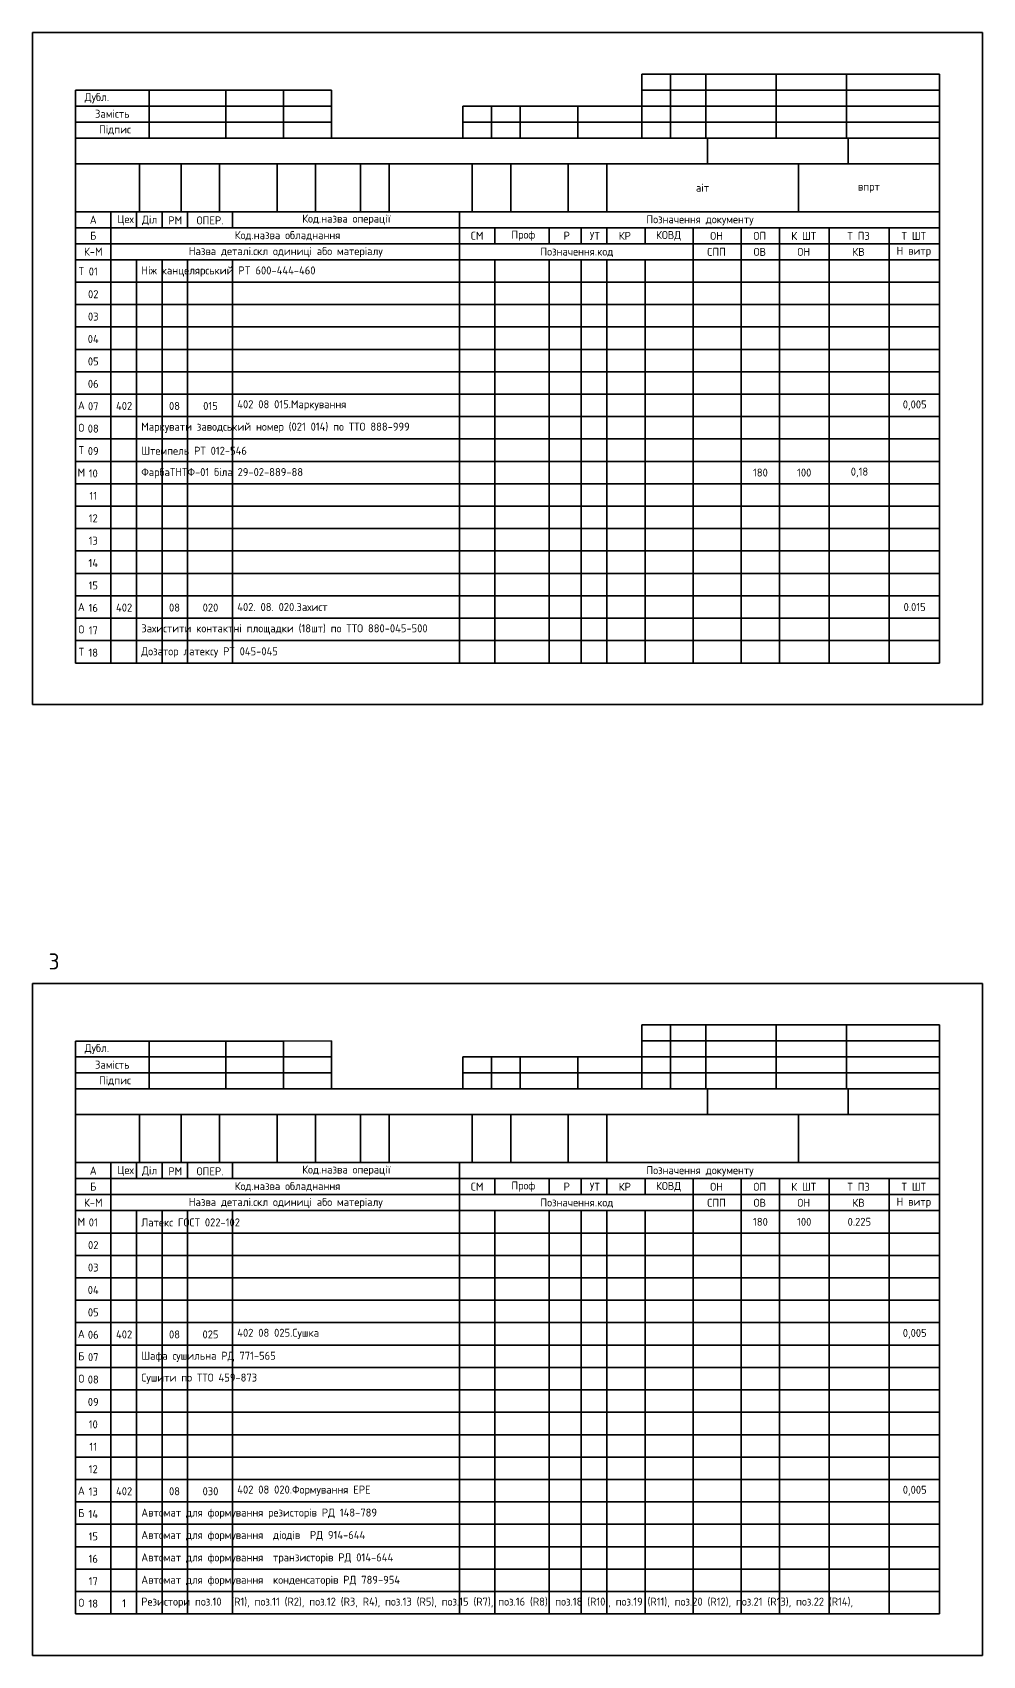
# Model space of a CAD drawing. Header units: millimetres. Extents: x -666 to 353, y -2321 to 561.
# Drawn here: x 52 to 349, y -256 to 251 of the extents above; entities that cross this region are included whole.
import ezdxf

# ---------------------------------------------------------------- set-up
doc = ezdxf.new("R2010")
doc.units = ezdxf.units.MM
doc.layers.get('0').update_dxf_attribs({"lineweight": 35})
doc.layers.add('Текст', color=7, linetype='Continuous')
doc.styles.get("Standard").update_dxf_attribs({"font": 'GOST_B.TTF'})

# ---------------------------------------------------------------- blocks, each defined once
blk = doc.blocks.new('*U1')
for p, q in [((11, 0), (270, 0)), ((11, 0), (11, -7)), ((120, 0), (120, -7)), ((131, 0), (131, -7)), ((148, 0), (148, -7)), ((158, 0), (158, -7)), ((166, 0), (166, -7)), ((178, 0), (178, -7)), ((193, 0), (193, -7)), ((208, 0), (208, -7)), ((220, 0), (220, -7)), ((235.5, 0), (235.5, -7)), ((254.3, 0), (254.3, -7)), ((270, 0), (270, -7)), ((270, -7), (11, -7))]:
    blk.add_line(p, q)

msp = doc.modelspace()

# ---------------------------------------------------------------- linework, layer by layer
for p, q in [((52.37, 41.3), (52.37, 251.3)), ((52.37, 251.3), (349.37, 251.3)), ((349.37, 251.3), (349.37, 41.3)), ((130.87, 233.25), (145.87, 233.3)), ((145.87, 233.3), (145.87, 228.3)), ((251.87, 238.3), (242.87, 238.3)), ((242.87, 238.3), (242.87, 228.3)), ((242.87, 233.3), (335.87, 233.3)), ((262.87, 238.3), (251.87, 238.3)), ((251.87, 238.3), (251.87, 218.3)), ((284.87, 238.3), (262.87, 238.3)), ((262.87, 238.3), (262.87, 218.3)), ((306.87, 238.3), (284.87, 238.3)), ((284.87, 238.3), (284.87, 218.3)), ((335.87, 238.3), (306.87, 238.3)), ((306.87, 238.3), (306.87, 218.3)), ((335.87, 218.3), (335.87, 238.3)), ((65.87, 233.25), (88.87, 233.25)), ((65.87, 218.3), (65.87, 233.25)), ((145.87, 228.3), (65.87, 228.3)), ((88.87, 233.25), (112.87, 233.25)), ((88.87, 233.25), (88.87, 218.3)), ((112.87, 233.25), (130.87, 233.25)), ((112.87, 233.25), (112.87, 218.3)), ((130.87, 233.25), (130.87, 218.3)), ((145.87, 228.3), (145.87, 223.3)), ((195.87, 228.3), (186.87, 228.3)), ((186.87, 228.3), (186.87, 218.3)), ((204.87, 228.3), (195.87, 228.3)), ((195.87, 228.3), (195.87, 218.3)), ((222.87, 228.3), (204.87, 228.3)), ((204.87, 228.3), (204.87, 218.3)), ((242.87, 228.3), (222.87, 228.3)), ((222.87, 228.3), (222.87, 218.3)), ((335.87, 228.3), (242.87, 228.3)), ((242.87, 228.3), (242.87, 218.3)), ((145.87, 223.3), (65.87, 223.3)), ((145.87, 223.3), (145.87, 218.3)), ((186.87, 223.3), (335.87, 223.3)), ((145.87, 218.3), (65.87, 218.3)), ((65.87, 218.3), (335.87, 218.3)), ((65.87, 218.3), (65.87, 210.3)), ((263.37, 210.3), (263.37, 218.3)), ((307.37, 210.3), (307.37, 218.3)), ((335.87, 210.3), (335.87, 218.3)), ((65.87, 210.3), (335.87, 210.3)), ((65.87, 210.3), (65.87, 205.3)), ((85.87, 210.3), (85.87, 195.3)), ((98.87, 210.3), (98.87, 195.3)), ((110.87, 210.3), (110.87, 195.3)), ((128.87, 210.3), (128.87, 195.3)), ((140.87, 210.3), (140.87, 195.3)), ((154.87, 210.3), (154.87, 195.3)), ((163.87, 210.3), (163.87, 195.3)), ((189.87, 210.3), (189.87, 195.3)), ((201.87, 210.3), (201.87, 195.3)), ((219.87, 210.3), (219.87, 195.3)), ((231.87, 210.3), (231.87, 195.3)), ((291.87, 210.3), (291.87, 195.3)), ((335.87, 195.3), (335.87, 210.3)), ((65.87, 205.3), (65.87, 200.3)), ((65.87, 200.3), (65.87, 195.3)), ((65.87, 195.3), (335.87, 195.3)), ((65.87, 195.3), (65.87, 190.3)), ((76.87, 195.3), (76.87, 180.3)), ((84.87, 195.3), (84.87, 190.3)), ((92.87, 195.3), (92.87, 190.3)), ((100.87, 195.3), (100.87, 190.3)), ((114.87, 195.3), (114.87, 190.3)), ((185.87, 195.3), (185.87, 190.3)), ((335.87, 180.3), (335.87, 195.3)), ((65.87, 190.3), (335.87, 190.3)), ((65.87, 190.3), (65.87, 180.3)), ((185.87, 190.3), (185.87, 185.3)), ((196.87, 190.3), (196.87, 185.3)), ((213.87, 190.3), (213.87, 185.3)), ((223.87, 190.3), (223.87, 185.3)), ((231.87, 190.3), (231.87, 185.3)), ((243.87, 190.3), (243.87, 185.3)), ((258.87, 190.3), (258.87, 185.3)), ((273.87, 190.3), (273.87, 185.3)), ((285.87, 190.3), (285.87, 185.3)), ((301.37, 190.3), (301.37, 185.3)), ((320.17, 190.3), (320.17, 185.3)), ((335.87, 185.3), (65.87, 185.3)), ((185.87, 185.3), (185.87, 180.3)), ((258.87, 185.3), (258.87, 180.3)), ((273.87, 185.3), (273.87, 180.3)), ((285.87, 185.3), (285.87, 180.3)), ((301.37, 185.3), (301.37, 180.3)), ((320.17, 185.3), (320.17, 180.3)), ((65.87, 180.3), (335.87, 180.3)), ((65.87, 180.3), (65.87, 54.3)), ((76.87, 180.3), (76.87, 54.3)), ((84.87, 180.3), (84.87, 166.3)), ((92.87, 180.3), (92.87, 166.3)), ((100.87, 180.3), (100.87, 166.3)), ((114.87, 180.3), (114.87, 166.3)), ((76.87, 173.3), (65.87, 173.3)), ((65.87, 173.3), (335.87, 173.3)), ((65.87, 166.3), (65.87, 173.3)), ((76.87, 173.3), (76.87, 166.3)), ((185.87, 173.3), (185.87, 166.3)), ((196.87, 173.3), (196.87, 166.3)), ((213.87, 173.3), (213.87, 166.3)), ((223.87, 173.3), (223.87, 166.3)), ((231.87, 173.3), (231.87, 166.3)), ((243.87, 173.3), (243.87, 166.3)), ((258.87, 173.3), (258.87, 166.3)), ((273.87, 173.3), (273.87, 166.3)), ((285.87, 173.3), (285.87, 166.3)), ((301.37, 173.3), (301.37, 166.3)), ((320.17, 173.3), (320.17, 166.3)), ((335.87, 173.3), (335.87, 166.3)), ((76.87, 166.3), (65.87, 166.3)), ((76.87, 166.3), (65.87, 166.3)), ((335.87, 166.3), (65.87, 166.3)), ((65.87, 166.3), (335.87, 166.3)), ((65.87, 159.3), (65.87, 166.3)), ((76.87, 166.3), (76.87, 159.3)), ((84.87, 166.3), (84.87, 159.3)), ((92.87, 166.3), (92.87, 159.3)), ((100.87, 166.3), (100.87, 159.3)), ((114.87, 166.3), (114.87, 159.3)), ((185.87, 166.3), (185.87, 159.3)), ((196.87, 166.3), (196.87, 159.3)), ((213.87, 166.3), (213.87, 159.3)), ((223.87, 166.3), (223.87, 159.3)), ((231.87, 166.3), (231.87, 159.3)), ((243.87, 166.3), (243.87, 159.3)), ((258.87, 166.3), (258.87, 159.3)), ((273.87, 166.3), (273.87, 159.3)), ((285.87, 166.3), (285.87, 159.3)), ((301.37, 166.3), (301.37, 159.3)), ((320.17, 166.3), (320.17, 159.3)), ((335.87, 166.3), (335.87, 159.3)), ((76.87, 159.3), (65.87, 159.3)), ((335.87, 159.3), (65.87, 159.3)), ((65.87, 159.3), (335.87, 159.3)), ((65.87, 152.3), (65.87, 159.3)), ((76.87, 159.3), (76.87, 152.3)), ((84.87, 159.3), (84.87, 152.3)), ((92.87, 159.3), (92.87, 152.3)), ((100.87, 159.3), (100.87, 152.3)), ((114.87, 159.3), (114.87, 152.3)), ((185.87, 159.3), (185.87, 152.3)), ((196.87, 159.3), (196.87, 152.3)), ((213.87, 159.3), (213.87, 152.3)), ((223.87, 159.3), (223.87, 152.3)), ((231.87, 159.3), (231.87, 152.3)), ((243.87, 159.3), (243.87, 152.3)), ((258.87, 159.3), (258.87, 152.3)), ((273.87, 159.3), (273.87, 152.3)), ((285.87, 159.3), (285.87, 152.3)), ((301.37, 159.3), (301.37, 152.3)), ((320.17, 159.3), (320.17, 152.3)), ((335.87, 159.3), (335.87, 152.3)), ((76.87, 152.3), (65.87, 152.3)), ((335.87, 152.3), (65.87, 152.3)), ((65.87, 152.3), (335.87, 152.3)), ((65.87, 145.3), (65.87, 152.3)), ((76.87, 152.3), (76.87, 145.3)), ((84.87, 152.3), (84.87, 145.3)), ((92.87, 152.3), (92.87, 145.3)), ((100.87, 152.3), (100.87, 145.3)), ((114.87, 152.3), (114.87, 145.3)), ((185.87, 152.3), (185.87, 145.3)), ((196.87, 152.3), (196.87, 145.3)), ((213.87, 152.3), (213.87, 145.3)), ((223.87, 152.3), (223.87, 145.3)), ((231.87, 152.3), (231.87, 145.3)), ((243.87, 152.3), (243.87, 145.3)), ((258.87, 152.3), (258.87, 145.3)), ((273.87, 152.3), (273.87, 145.3)), ((285.87, 152.3), (285.87, 145.3)), ((301.37, 152.3), (301.37, 145.3)), ((320.17, 152.3), (320.17, 145.3)), ((335.87, 152.3), (335.87, 145.3)), ((76.87, 145.3), (65.87, 145.3)), ((76.87, 145.3), (65.87, 145.3)), ((335.87, 145.3), (65.87, 145.3)), ((65.87, 145.3), (335.87, 145.3)), ((65.87, 138.3), (65.87, 145.3)), ((76.87, 145.3), (76.87, 138.3)), ((84.87, 145.3), (84.87, 138.3)), ((92.87, 145.3), (92.87, 138.3)), ((100.87, 145.3), (100.87, 138.3)), ((114.87, 145.3), (114.87, 138.3)), ((185.87, 145.3), (185.87, 138.3)), ((196.87, 145.3), (196.87, 138.3)), ((213.87, 145.3), (213.87, 138.3)), ((223.87, 145.3), (223.87, 138.3)), ((231.87, 145.3), (231.87, 138.3)), ((243.87, 145.3), (243.87, 138.3)), ((258.87, 145.3), (258.87, 138.3)), ((273.87, 145.3), (273.87, 138.3)), ((285.87, 145.3), (285.87, 138.3)), ((301.37, 145.3), (301.37, 138.3)), ((320.17, 145.3), (320.17, 138.3)), ((335.87, 145.3), (335.87, 138.3)), ((76.87, 138.3), (65.87, 138.3)), ((335.87, 138.3), (65.87, 138.3)), ((65.87, 138.3), (335.87, 138.3)), ((65.87, 131.3), (65.87, 138.3)), ((76.87, 138.3), (76.87, 131.3)), ((84.87, 138.3), (84.87, 131.3)), ((92.87, 138.3), (92.87, 131.3)), ((100.87, 138.3), (100.87, 131.3)), ((114.87, 138.3), (114.87, 131.3)), ((185.87, 138.3), (185.87, 131.3)), ((196.87, 138.3), (196.87, 131.3)), ((213.87, 138.3), (213.87, 131.3)), ((223.87, 138.3), (223.87, 131.3)), ((231.87, 138.3), (231.87, 131.3)), ((243.87, 138.3), (243.87, 131.3)), ((258.87, 138.3), (258.87, 131.3)), ((273.87, 138.3), (273.87, 131.3)), ((285.87, 138.3), (285.87, 131.3)), ((301.37, 138.3), (301.37, 131.3)), ((320.17, 138.3), (320.17, 131.3)), ((335.87, 138.3), (335.87, 131.3)), ((76.87, 131.3), (65.87, 131.3)), ((335.87, 131.3), (65.87, 131.3)), ((65.87, 131.3), (335.87, 131.3)), ((65.87, 124.3), (65.87, 131.3)), ((76.87, 131.3), (76.87, 124.3)), ((84.87, 131.3), (84.87, 124.3)), ((92.87, 131.3), (92.87, 124.3)), ((100.87, 131.3), (100.87, 124.3)), ((114.87, 131.3), (114.87, 124.3)), ((185.87, 131.3), (185.87, 124.3)), ((196.87, 131.3), (196.87, 124.3)), ((213.87, 131.3), (213.87, 124.3)), ((223.87, 131.3), (223.87, 124.3)), ((231.87, 131.3), (231.87, 124.3)), ((243.87, 131.3), (243.87, 124.3)), ((258.87, 131.3), (258.87, 124.3)), ((273.87, 131.3), (273.87, 124.3)), ((285.87, 131.3), (285.87, 124.3)), ((301.37, 131.3), (301.37, 124.3)), ((320.17, 131.3), (320.17, 124.3)), ((335.87, 131.3), (335.87, 124.3)), ((76.87, 124.3), (65.87, 124.3)), ((76.87, 124.3), (65.87, 124.3)), ((335.87, 124.3), (65.87, 124.3)), ((65.87, 124.3), (335.87, 124.3)), ((65.87, 117.3), (65.87, 124.3)), ((76.87, 124.3), (76.87, 117.3)), ((84.87, 124.3), (84.87, 117.3)), ((92.87, 124.3), (92.87, 117.3)), ((100.87, 124.3), (100.87, 117.3)), ((114.87, 124.3), (114.87, 117.3)), ((185.87, 124.3), (185.87, 117.3)), ((196.87, 124.3), (196.87, 117.3)), ((213.87, 124.3), (213.87, 117.3)), ((223.87, 124.3), (223.87, 117.3)), ((231.87, 124.3), (231.87, 117.3)), ((243.87, 124.3), (243.87, 117.3)), ((258.87, 124.3), (258.87, 117.3)), ((273.87, 124.3), (273.87, 117.3)), ((285.87, 124.3), (285.87, 117.3)), ((301.37, 124.3), (301.37, 117.3)), ((320.17, 124.3), (320.17, 117.3)), ((335.87, 124.3), (335.87, 117.3)), ((76.87, 117.3), (65.87, 117.3)), ((335.87, 117.3), (65.87, 117.3)), ((65.87, 117.3), (335.87, 117.3)), ((65.87, 110.3), (65.87, 117.3)), ((76.87, 117.3), (76.87, 110.3)), ((84.87, 117.3), (84.87, 110.3)), ((92.87, 117.3), (92.87, 110.3)), ((100.87, 117.3), (100.87, 110.3)), ((114.87, 117.3), (114.87, 110.3)), ((185.87, 117.3), (185.87, 110.3)), ((196.87, 117.3), (196.87, 110.3)), ((213.87, 117.3), (213.87, 110.3)), ((223.87, 117.3), (223.87, 110.3)), ((231.87, 117.3), (231.87, 110.3)), ((243.87, 117.3), (243.87, 110.3)), ((258.87, 117.3), (258.87, 110.3)), ((273.87, 117.3), (273.87, 110.3)), ((285.87, 117.3), (285.87, 110.3)), ((301.37, 117.3), (301.37, 110.3)), ((320.17, 117.3), (320.17, 110.3)), ((335.87, 117.3), (335.87, 110.3)), ((76.87, 110.3), (65.87, 110.3)), ((335.87, 110.3), (65.87, 110.3)), ((65.87, 110.3), (335.87, 110.3)), ((65.87, 103.3), (65.87, 110.3)), ((76.87, 110.3), (76.87, 103.3)), ((84.87, 110.3), (84.87, 103.3)), ((92.87, 110.3), (92.87, 103.3)), ((100.87, 110.3), (100.87, 103.3)), ((114.87, 110.3), (114.87, 103.3)), ((185.87, 110.3), (185.87, 103.3)), ((196.87, 110.3), (196.87, 103.3)), ((213.87, 110.3), (213.87, 103.3)), ((223.87, 110.3), (223.87, 103.3)), ((231.87, 110.3), (231.87, 103.3)), ((243.87, 110.3), (243.87, 103.3)), ((258.87, 110.3), (258.87, 103.3)), ((273.87, 110.3), (273.87, 103.3)), ((285.87, 110.3), (285.87, 103.3)), ((301.37, 110.3), (301.37, 103.3)), ((320.17, 110.3), (320.17, 103.3)), ((335.87, 110.3), (335.87, 103.3)), ((76.87, 103.3), (65.87, 103.3)), ((76.87, 103.3), (65.87, 103.3)), ((335.87, 103.3), (65.87, 103.3)), ((65.87, 103.3), (335.87, 103.3)), ((65.87, 96.3), (65.87, 103.3)), ((76.87, 103.3), (76.87, 96.3)), ((84.87, 103.3), (84.87, 96.3)), ((92.87, 103.3), (92.87, 96.3)), ((100.87, 103.3), (100.87, 96.3)), ((114.87, 103.3), (114.87, 96.3)), ((185.87, 103.3), (185.87, 96.3)), ((196.87, 103.3), (196.87, 96.3)), ((213.87, 103.3), (213.87, 96.3)), ((223.87, 103.3), (223.87, 96.3)), ((231.87, 103.3), (231.87, 96.3)), ((243.87, 103.3), (243.87, 96.3)), ((258.87, 103.3), (258.87, 96.3)), ((273.87, 103.3), (273.87, 96.3)), ((285.87, 103.3), (285.87, 96.3)), ((301.37, 103.3), (301.37, 96.3)), ((320.17, 103.3), (320.17, 96.3)), ((335.87, 103.3), (335.87, 96.3)), ((76.87, 96.3), (65.87, 96.3)), ((335.87, 96.3), (65.87, 96.3)), ((65.87, 96.3), (335.87, 96.3)), ((65.87, 89.3), (65.87, 96.3)), ((76.87, 96.3), (76.87, 89.3)), ((84.87, 96.3), (84.87, 89.3)), ((92.87, 96.3), (92.87, 89.3)), ((100.87, 96.3), (100.87, 89.3)), ((114.87, 96.3), (114.87, 89.3)), ((185.87, 96.3), (185.87, 89.3)), ((196.87, 96.3), (196.87, 89.3)), ((213.87, 96.3), (213.87, 89.3)), ((223.87, 96.3), (223.87, 89.3)), ((231.87, 96.3), (231.87, 89.3)), ((243.87, 96.3), (243.87, 89.3)), ((258.87, 96.3), (258.87, 89.3)), ((273.87, 96.3), (273.87, 89.3)), ((285.87, 96.3), (285.87, 89.3)), ((301.37, 96.3), (301.37, 89.3)), ((320.17, 96.3), (320.17, 89.3)), ((335.87, 96.3), (335.87, 89.3)), ((76.87, 89.3), (65.87, 89.3)), ((335.87, 89.3), (65.87, 89.3)), ((65.87, 89.3), (335.87, 89.3)), ((65.87, 82.3), (65.87, 89.3)), ((76.87, 89.3), (76.87, 82.3)), ((84.87, 89.3), (84.87, 82.3)), ((92.87, 89.3), (92.87, 82.3)), ((100.87, 89.3), (100.87, 82.3)), ((114.87, 89.3), (114.87, 82.3)), ((185.87, 89.3), (185.87, 82.3)), ((196.87, 89.3), (196.87, 82.3)), ((213.87, 89.3), (213.87, 82.3)), ((223.87, 89.3), (223.87, 82.3)), ((231.87, 89.3), (231.87, 82.3)), ((243.87, 89.3), (243.87, 82.3)), ((258.87, 89.3), (258.87, 82.3)), ((273.87, 89.3), (273.87, 82.3)), ((285.87, 89.3), (285.87, 82.3)), ((301.37, 89.3), (301.37, 82.3)), ((320.17, 89.3), (320.17, 82.3)), ((335.87, 89.3), (335.87, 82.3)), ((76.87, 82.3), (65.87, 82.3)), ((76.87, 82.3), (65.87, 82.3)), ((335.87, 82.3), (65.87, 82.3)), ((65.87, 82.3), (335.87, 82.3)), ((65.87, 75.3), (65.87, 82.3)), ((76.87, 82.3), (76.87, 75.3)), ((84.87, 82.3), (84.87, 75.3)), ((92.87, 82.3), (92.87, 75.3)), ((100.87, 82.3), (100.87, 75.3)), ((114.87, 82.3), (114.87, 75.3)), ((185.87, 82.3), (185.87, 75.3)), ((196.87, 82.3), (196.87, 75.3)), ((213.87, 82.3), (213.87, 75.3)), ((223.87, 82.3), (223.87, 75.3)), ((231.87, 82.3), (231.87, 75.3)), ((243.87, 82.3), (243.87, 75.3)), ((258.87, 82.3), (258.87, 75.3)), ((273.87, 82.3), (273.87, 75.3)), ((285.87, 82.3), (285.87, 75.3)), ((301.37, 82.3), (301.37, 75.3)), ((320.17, 82.3), (320.17, 75.3)), ((335.87, 82.3), (335.87, 75.3)), ((76.87, 75.3), (65.87, 75.3)), ((335.87, 75.3), (65.87, 75.3)), ((65.87, 75.3), (335.87, 75.3)), ((65.87, 68.3), (65.87, 75.3)), ((76.87, 75.3), (76.87, 68.3)), ((84.87, 75.3), (84.87, 68.3)), ((92.87, 75.3), (92.87, 68.3)), ((100.87, 75.3), (100.87, 68.3)), ((114.87, 75.3), (114.87, 68.3)), ((185.87, 75.3), (185.87, 68.3)), ((196.87, 75.3), (196.87, 68.3)), ((213.87, 75.3), (213.87, 68.3)), ((223.87, 75.3), (223.87, 68.3)), ((231.87, 75.3), (231.87, 68.3)), ((243.87, 75.3), (243.87, 68.3)), ((258.87, 75.3), (258.87, 68.3)), ((273.87, 75.3), (273.87, 68.3)), ((285.87, 75.3), (285.87, 68.3)), ((301.37, 75.3), (301.37, 68.3)), ((320.17, 75.3), (320.17, 68.3)), ((335.87, 75.3), (335.87, 68.3)), ((76.87, 68.3), (65.87, 68.3)), ((335.87, 68.3), (65.87, 68.3)), ((65.87, 68.3), (335.87, 68.3)), ((65.87, 61.3), (65.87, 68.3)), ((76.87, 68.3), (76.87, 61.3)), ((84.87, 68.3), (84.87, 61.3)), ((92.87, 68.3), (92.87, 61.3)), ((100.87, 68.3), (100.87, 61.3)), ((114.87, 68.3), (114.87, 61.3)), ((185.87, 68.3), (185.87, 61.3)), ((196.87, 68.3), (196.87, 61.3)), ((213.87, 68.3), (213.87, 61.3)), ((223.87, 68.3), (223.87, 61.3)), ((231.87, 68.3), (231.87, 61.3)), ((243.87, 68.3), (243.87, 61.3)), ((258.87, 68.3), (258.87, 61.3)), ((273.87, 68.3), (273.87, 61.3)), ((285.87, 68.3), (285.87, 61.3)), ((301.37, 68.3), (301.37, 61.3)), ((320.17, 68.3), (320.17, 61.3)), ((335.87, 68.3), (335.87, 61.3)), ((76.87, 61.3), (65.87, 61.3)), ((76.87, 61.3), (65.87, 61.3)), ((335.87, 61.3), (65.87, 61.3)), ((65.87, 61.3), (335.87, 61.3)), ((65.87, 54.3), (65.87, 61.3)), ((76.87, 61.3), (76.87, 54.3)), ((84.87, 61.3), (84.87, 54.3)), ((92.87, 61.3), (92.87, 54.3)), ((100.87, 61.3), (100.87, 54.3)), ((114.87, 61.3), (114.87, 54.3)), ((185.87, 61.3), (185.87, 54.3)), ((196.87, 61.3), (196.87, 54.3)), ((213.87, 61.3), (213.87, 54.3)), ((223.87, 61.3), (223.87, 54.3)), ((231.87, 61.3), (231.87, 54.3)), ((243.87, 61.3), (243.87, 54.3)), ((258.87, 61.3), (258.87, 54.3)), ((273.87, 61.3), (273.87, 54.3)), ((285.87, 61.3), (285.87, 54.3)), ((301.37, 61.3), (301.37, 54.3)), ((320.17, 61.3), (320.17, 54.3)), ((335.87, 61.3), (335.87, 54.3)), ((76.87, 54.3), (65.87, 54.3)), ((76.87, 54.3), (65.87, 54.3)), ((76.87, 54.3), (65.87, 54.3)), ((335.87, 54.3), (65.87, 54.3)), ((349.37, 41.3), (52.37, 41.3)), ((52.37, -255.78), (52.37, -45.78)), ((52.37, -45.78), (349.37, -45.78)), ((349.37, -45.78), (349.37, -255.78)), ((251.87, -58.78), (242.87, -58.78)), ((242.87, -58.78), (242.87, -68.78)), ((262.87, -58.78), (251.87, -58.78)), ((251.87, -58.78), (251.87, -78.78)), ((284.87, -58.78), (262.87, -58.78)), ((262.87, -58.78), (262.87, -78.78)), ((306.87, -58.78), (284.87, -58.78)), ((284.87, -58.78), (284.87, -78.78)), ((335.87, -58.78), (306.87, -58.78)), ((306.87, -58.78), (306.87, -78.78)), ((335.87, -78.78), (335.87, -58.78)), ((65.87, -63.83), (88.87, -63.83)), ((65.87, -78.78), (65.87, -63.83)), ((88.87, -63.83), (112.87, -63.83)), ((88.87, -63.83), (88.87, -78.78)), ((112.87, -63.83), (130.87, -63.83)), ((112.87, -63.83), (112.87, -78.78)), ((130.87, -63.83), (145.87, -63.78)), ((130.87, -63.83), (130.87, -78.78)), ((145.87, -63.78), (145.87, -68.78)), ((242.87, -63.78), (335.87, -63.78)), ((145.87, -68.78), (65.87, -68.78)), ((145.87, -68.78), (145.87, -73.78)), ((195.87, -68.78), (186.87, -68.78)), ((186.87, -68.78), (186.87, -78.78)), ((204.87, -68.78), (195.87, -68.78)), ((195.87, -68.78), (195.87, -78.78)), ((222.87, -68.78), (204.87, -68.78)), ((204.87, -68.78), (204.87, -78.78)), ((242.87, -68.78), (222.87, -68.78)), ((222.87, -68.78), (222.87, -78.78)), ((335.87, -68.78), (242.87, -68.78)), ((242.87, -68.78), (242.87, -78.78)), ((145.87, -73.78), (65.87, -73.78)), ((145.87, -73.78), (145.87, -78.78)), ((186.87, -73.78), (335.87, -73.78)), ((145.87, -78.78), (65.87, -78.78)), ((65.87, -78.78), (335.87, -78.78)), ((65.87, -78.78), (65.87, -86.78)), ((263.37, -86.78), (263.37, -78.78)), ((307.37, -86.78), (307.37, -78.78)), ((335.87, -86.78), (335.87, -78.78)), ((65.87, -86.78), (335.87, -86.78)), ((65.87, -86.78), (65.87, -91.78)), ((85.87, -86.78), (85.87, -101.78)), ((98.87, -86.78), (98.87, -101.78)), ((110.87, -86.78), (110.87, -101.78)), ((128.87, -86.78), (128.87, -101.78)), ((140.87, -86.78), (140.87, -101.78)), ((154.87, -86.78), (154.87, -101.78)), ((163.87, -86.78), (163.87, -101.78)), ((189.87, -86.78), (189.87, -101.78)), ((201.87, -86.78), (201.87, -101.78)), ((219.87, -86.78), (219.87, -101.78)), ((231.87, -86.78), (231.87, -101.78)), ((291.87, -86.78), (291.87, -101.78)), ((335.87, -101.78), (335.87, -86.78)), ((65.87, -91.78), (65.87, -96.78)), ((65.87, -96.78), (65.87, -101.78)), ((65.87, -101.78), (335.87, -101.78)), ((65.87, -101.78), (65.87, -106.78)), ((76.87, -101.78), (76.87, -116.78)), ((84.87, -101.78), (84.87, -106.78)), ((92.87, -101.78), (92.87, -106.78)), ((100.87, -101.78), (100.87, -106.78)), ((114.87, -101.78), (114.87, -106.78)), ((185.87, -101.78), (185.87, -106.78)), ((335.87, -116.78), (335.87, -101.78)), ((65.87, -106.78), (335.87, -106.78)), ((65.87, -106.78), (65.87, -116.78)), ((185.87, -106.78), (185.87, -111.78)), ((196.87, -106.78), (196.87, -111.78)), ((213.87, -106.78), (213.87, -111.78)), ((223.87, -106.78), (223.87, -111.78)), ((231.87, -106.78), (231.87, -111.78)), ((243.87, -106.78), (243.87, -111.78)), ((258.87, -106.78), (258.87, -111.78)), ((273.87, -106.78), (273.87, -111.78)), ((285.87, -106.78), (285.87, -111.78)), ((301.37, -106.78), (301.37, -111.78)), ((320.17, -106.78), (320.17, -111.78)), ((335.87, -111.78), (65.87, -111.78)), ((185.87, -111.78), (185.87, -116.78)), ((258.87, -111.78), (258.87, -116.78)), ((273.87, -111.78), (273.87, -116.78)), ((285.87, -111.78), (285.87, -116.78)), ((301.37, -111.78), (301.37, -116.78)), ((320.17, -111.78), (320.17, -116.78)), ((65.87, -116.78), (335.87, -116.78)), ((65.87, -116.78), (65.87, -242.78)), ((76.87, -116.78), (76.87, -242.78)), ((84.87, -116.78), (84.87, -130.78)), ((92.87, -116.78), (92.87, -130.78)), ((100.87, -116.78), (100.87, -130.78)), ((114.87, -116.78), (114.87, -130.78)), ((76.87, -123.78), (65.87, -123.78)), ((65.87, -123.78), (335.87, -123.78)), ((65.87, -130.78), (65.87, -123.78)), ((76.87, -123.78), (76.87, -130.78)), ((185.87, -123.78), (185.87, -130.78)), ((196.87, -123.78), (196.87, -130.78)), ((213.87, -123.78), (213.87, -130.78)), ((223.87, -123.78), (223.87, -130.78)), ((231.87, -123.78), (231.87, -130.78)), ((243.87, -123.78), (243.87, -130.78)), ((258.87, -123.78), (258.87, -130.78)), ((273.87, -123.78), (273.87, -130.78)), ((285.87, -123.78), (285.87, -130.78)), ((301.37, -123.78), (301.37, -130.78)), ((320.17, -123.78), (320.17, -130.78)), ((335.87, -123.78), (335.87, -130.78)), ((76.87, -130.78), (65.87, -130.78)), ((76.87, -130.78), (65.87, -130.78)), ((335.87, -130.78), (65.87, -130.78)), ((65.87, -130.78), (335.87, -130.78)), ((65.87, -137.78), (65.87, -130.78)), ((76.87, -130.78), (76.87, -137.78)), ((84.87, -130.78), (84.87, -137.78)), ((92.87, -130.78), (92.87, -137.78)), ((100.87, -130.78), (100.87, -137.78)), ((114.87, -130.78), (114.87, -137.78)), ((185.87, -130.78), (185.87, -137.78)), ((196.87, -130.78), (196.87, -137.78)), ((213.87, -130.78), (213.87, -137.78)), ((223.87, -130.78), (223.87, -137.78)), ((231.87, -130.78), (231.87, -137.78)), ((243.87, -130.78), (243.87, -137.78)), ((258.87, -130.78), (258.87, -137.78)), ((273.87, -130.78), (273.87, -137.78)), ((285.87, -130.78), (285.87, -137.78)), ((301.37, -130.78), (301.37, -137.78)), ((320.17, -130.78), (320.17, -137.78)), ((335.87, -130.78), (335.87, -137.78)), ((76.87, -137.78), (65.87, -137.78)), ((335.87, -137.78), (65.87, -137.78)), ((65.87, -137.78), (335.87, -137.78)), ((65.87, -144.78), (65.87, -137.78)), ((76.87, -137.78), (76.87, -144.78)), ((84.87, -137.78), (84.87, -144.78)), ((92.87, -137.78), (92.87, -144.78)), ((100.87, -137.78), (100.87, -144.78)), ((114.87, -137.78), (114.87, -144.78)), ((185.87, -137.78), (185.87, -144.78)), ((196.87, -137.78), (196.87, -144.78)), ((213.87, -137.78), (213.87, -144.78)), ((223.87, -137.78), (223.87, -144.78)), ((231.87, -137.78), (231.87, -144.78)), ((243.87, -137.78), (243.87, -144.78)), ((258.87, -137.78), (258.87, -144.78)), ((273.87, -137.78), (273.87, -144.78)), ((285.87, -137.78), (285.87, -144.78)), ((301.37, -137.78), (301.37, -144.78)), ((320.17, -137.78), (320.17, -144.78)), ((335.87, -137.78), (335.87, -144.78)), ((76.87, -144.78), (65.87, -144.78)), ((335.87, -144.78), (65.87, -144.78)), ((65.87, -144.78), (335.87, -144.78)), ((65.87, -151.78), (65.87, -144.78)), ((76.87, -144.78), (76.87, -151.78)), ((84.87, -144.78), (84.87, -151.78)), ((92.87, -144.78), (92.87, -151.78)), ((100.87, -144.78), (100.87, -151.78)), ((114.87, -144.78), (114.87, -151.78)), ((185.87, -144.78), (185.87, -151.78)), ((196.87, -144.78), (196.87, -151.78)), ((213.87, -144.78), (213.87, -151.78)), ((223.87, -144.78), (223.87, -151.78)), ((231.87, -144.78), (231.87, -151.78)), ((243.87, -144.78), (243.87, -151.78)), ((258.87, -144.78), (258.87, -151.78)), ((273.87, -144.78), (273.87, -151.78)), ((285.87, -144.78), (285.87, -151.78)), ((301.37, -144.78), (301.37, -151.78)), ((320.17, -144.78), (320.17, -151.78)), ((335.87, -144.78), (335.87, -151.78)), ((76.87, -151.78), (65.87, -151.78)), ((76.87, -151.78), (65.87, -151.78)), ((335.87, -151.78), (65.87, -151.78)), ((65.87, -151.78), (335.87, -151.78)), ((65.87, -158.78), (65.87, -151.78)), ((76.87, -151.78), (76.87, -158.78)), ((84.87, -151.78), (84.87, -158.78)), ((92.87, -151.78), (92.87, -158.78)), ((100.87, -151.78), (100.87, -158.78)), ((114.87, -151.78), (114.87, -158.78)), ((185.87, -151.78), (185.87, -158.78)), ((196.87, -151.78), (196.87, -158.78)), ((213.87, -151.78), (213.87, -158.78)), ((223.87, -151.78), (223.87, -158.78)), ((231.87, -151.78), (231.87, -158.78)), ((243.87, -151.78), (243.87, -158.78)), ((258.87, -151.78), (258.87, -158.78)), ((273.87, -151.78), (273.87, -158.78)), ((285.87, -151.78), (285.87, -158.78)), ((301.37, -151.78), (301.37, -158.78)), ((320.17, -151.78), (320.17, -158.78)), ((335.87, -151.78), (335.87, -158.78)), ((76.87, -158.78), (65.87, -158.78)), ((335.87, -158.78), (65.87, -158.78)), ((65.87, -158.78), (335.87, -158.78)), ((65.87, -165.78), (65.87, -158.78)), ((76.87, -158.78), (76.87, -165.78)), ((84.87, -158.78), (84.87, -165.78)), ((92.87, -158.78), (92.87, -165.78)), ((100.87, -158.78), (100.87, -165.78)), ((114.87, -158.78), (114.87, -165.78)), ((185.87, -158.78), (185.87, -165.78)), ((196.87, -158.78), (196.87, -165.78)), ((213.87, -158.78), (213.87, -165.78)), ((223.87, -158.78), (223.87, -165.78)), ((231.87, -158.78), (231.87, -165.78)), ((243.87, -158.78), (243.87, -165.78)), ((258.87, -158.78), (258.87, -165.78)), ((273.87, -158.78), (273.87, -165.78)), ((285.87, -158.78), (285.87, -165.78)), ((301.37, -158.78), (301.37, -165.78)), ((320.17, -158.78), (320.17, -165.78)), ((335.87, -158.78), (335.87, -165.78)), ((76.87, -165.78), (65.87, -165.78)), ((335.87, -165.78), (65.87, -165.78)), ((65.87, -165.78), (335.87, -165.78)), ((65.87, -172.78), (65.87, -165.78)), ((76.87, -165.78), (76.87, -172.78)), ((84.87, -165.78), (84.87, -172.78)), ((92.87, -165.78), (92.87, -172.78)), ((100.87, -165.78), (100.87, -172.78)), ((114.87, -165.78), (114.87, -172.78)), ((185.87, -165.78), (185.87, -172.78)), ((196.87, -165.78), (196.87, -172.78)), ((213.87, -165.78), (213.87, -172.78)), ((223.87, -165.78), (223.87, -172.78)), ((231.87, -165.78), (231.87, -172.78)), ((243.87, -165.78), (243.87, -172.78)), ((258.87, -165.78), (258.87, -172.78)), ((273.87, -165.78), (273.87, -172.78)), ((285.87, -165.78), (285.87, -172.78)), ((301.37, -165.78), (301.37, -172.78)), ((320.17, -165.78), (320.17, -172.78)), ((335.87, -165.78), (335.87, -172.78)), ((76.87, -172.78), (65.87, -172.78)), ((76.87, -172.78), (65.87, -172.78)), ((335.87, -172.78), (65.87, -172.78)), ((65.87, -172.78), (335.87, -172.78)), ((65.87, -179.78), (65.87, -172.78)), ((76.87, -172.78), (76.87, -179.78)), ((84.87, -172.78), (84.87, -179.78)), ((92.87, -172.78), (92.87, -179.78)), ((100.87, -172.78), (100.87, -179.78)), ((114.87, -172.78), (114.87, -179.78)), ((185.87, -172.78), (185.87, -179.78)), ((196.87, -172.78), (196.87, -179.78)), ((213.87, -172.78), (213.87, -179.78)), ((223.87, -172.78), (223.87, -179.78)), ((231.87, -172.78), (231.87, -179.78)), ((243.87, -172.78), (243.87, -179.78)), ((258.87, -172.78), (258.87, -179.78)), ((273.87, -172.78), (273.87, -179.78)), ((285.87, -172.78), (285.87, -179.78)), ((301.37, -172.78), (301.37, -179.78)), ((320.17, -172.78), (320.17, -179.78)), ((335.87, -172.78), (335.87, -179.78)), ((76.87, -179.78), (65.87, -179.78)), ((335.87, -179.78), (65.87, -179.78)), ((65.87, -179.78), (335.87, -179.78)), ((65.87, -186.78), (65.87, -179.78)), ((76.87, -179.78), (76.87, -186.78)), ((84.87, -179.78), (84.87, -186.78)), ((92.87, -179.78), (92.87, -186.78)), ((100.87, -179.78), (100.87, -186.78)), ((114.87, -179.78), (114.87, -186.78)), ((185.87, -179.78), (185.87, -186.78)), ((196.87, -179.78), (196.87, -186.78)), ((213.87, -179.78), (213.87, -186.78)), ((223.87, -179.78), (223.87, -186.78)), ((231.87, -179.78), (231.87, -186.78)), ((243.87, -179.78), (243.87, -186.78)), ((258.87, -179.78), (258.87, -186.78)), ((273.87, -179.78), (273.87, -186.78)), ((285.87, -179.78), (285.87, -186.78)), ((301.37, -179.78), (301.37, -186.78)), ((320.17, -179.78), (320.17, -186.78)), ((335.87, -179.78), (335.87, -186.78)), ((76.87, -186.78), (65.87, -186.78)), ((335.87, -186.78), (65.87, -186.78)), ((65.87, -186.78), (335.87, -186.78)), ((65.87, -193.78), (65.87, -186.78)), ((76.87, -186.78), (76.87, -193.78)), ((84.87, -186.78), (84.87, -193.78)), ((92.87, -186.78), (92.87, -193.78)), ((100.87, -186.78), (100.87, -193.78)), ((114.87, -186.78), (114.87, -193.78)), ((185.87, -186.78), (185.87, -193.78)), ((196.87, -186.78), (196.87, -193.78)), ((213.87, -186.78), (213.87, -193.78)), ((223.87, -186.78), (223.87, -193.78)), ((231.87, -186.78), (231.87, -193.78)), ((243.87, -186.78), (243.87, -193.78)), ((258.87, -186.78), (258.87, -193.78)), ((273.87, -186.78), (273.87, -193.78)), ((285.87, -186.78), (285.87, -193.78)), ((301.37, -186.78), (301.37, -193.78)), ((320.17, -186.78), (320.17, -193.78)), ((335.87, -186.78), (335.87, -193.78)), ((76.87, -193.78), (65.87, -193.78)), ((76.87, -193.78), (65.87, -193.78)), ((335.87, -193.78), (65.87, -193.78)), ((65.87, -193.78), (335.87, -193.78)), ((65.87, -200.78), (65.87, -193.78)), ((76.87, -193.78), (76.87, -200.78)), ((84.87, -193.78), (84.87, -200.78)), ((92.87, -193.78), (92.87, -200.78)), ((100.87, -193.78), (100.87, -200.78)), ((114.87, -193.78), (114.87, -200.78)), ((185.87, -193.78), (185.87, -200.78)), ((196.87, -193.78), (196.87, -200.78)), ((213.87, -193.78), (213.87, -200.78)), ((223.87, -193.78), (223.87, -200.78)), ((231.87, -193.78), (231.87, -200.78)), ((243.87, -193.78), (243.87, -200.78)), ((258.87, -193.78), (258.87, -200.78)), ((273.87, -193.78), (273.87, -200.78)), ((285.87, -193.78), (285.87, -200.78)), ((301.37, -193.78), (301.37, -200.78)), ((320.17, -193.78), (320.17, -200.78)), ((335.87, -193.78), (335.87, -200.78)), ((76.87, -200.78), (65.87, -200.78)), ((335.87, -200.78), (65.87, -200.78)), ((65.87, -200.78), (335.87, -200.78)), ((65.87, -207.78), (65.87, -200.78)), ((76.87, -200.78), (76.87, -207.78)), ((84.87, -200.78), (84.87, -207.78)), ((92.87, -200.78), (92.87, -207.78)), ((100.87, -200.78), (100.87, -207.78)), ((114.87, -200.78), (114.87, -207.78)), ((185.87, -200.78), (185.87, -207.78)), ((196.87, -200.78), (196.87, -207.78)), ((213.87, -200.78), (213.87, -207.78)), ((223.87, -200.78), (223.87, -207.78)), ((231.87, -200.78), (231.87, -207.78)), ((243.87, -200.78), (243.87, -207.78)), ((258.87, -200.78), (258.87, -207.78)), ((273.87, -200.78), (273.87, -207.78)), ((285.87, -200.78), (285.87, -207.78)), ((301.37, -200.78), (301.37, -207.78)), ((320.17, -200.78), (320.17, -207.78)), ((335.87, -200.78), (335.87, -207.78)), ((76.87, -207.78), (65.87, -207.78)), ((335.87, -207.78), (65.87, -207.78)), ((65.87, -207.78), (335.87, -207.78)), ((65.87, -214.78), (65.87, -207.78)), ((76.87, -207.78), (76.87, -214.78)), ((84.87, -207.78), (84.87, -214.78)), ((92.87, -207.78), (92.87, -214.78)), ((100.87, -207.78), (100.87, -214.78)), ((114.87, -207.78), (114.87, -214.78)), ((185.87, -207.78), (185.87, -214.78)), ((196.87, -207.78), (196.87, -214.78)), ((213.87, -207.78), (213.87, -214.78)), ((223.87, -207.78), (223.87, -214.78)), ((231.87, -207.78), (231.87, -214.78)), ((243.87, -207.78), (243.87, -214.78)), ((258.87, -207.78), (258.87, -214.78)), ((273.87, -207.78), (273.87, -214.78)), ((285.87, -207.78), (285.87, -214.78)), ((301.37, -207.78), (301.37, -214.78)), ((320.17, -207.78), (320.17, -214.78)), ((335.87, -207.78), (335.87, -214.78)), ((76.87, -214.78), (65.87, -214.78)), ((76.87, -214.78), (65.87, -214.78)), ((335.87, -214.78), (65.87, -214.78)), ((65.87, -214.78), (335.87, -214.78)), ((65.87, -221.78), (65.87, -214.78)), ((76.87, -214.78), (76.87, -221.78)), ((84.87, -214.78), (84.87, -221.78)), ((92.87, -214.78), (92.87, -221.78)), ((100.87, -214.78), (100.87, -221.78)), ((114.87, -214.78), (114.87, -221.78)), ((185.87, -214.78), (185.87, -221.78)), ((196.87, -214.78), (196.87, -221.78)), ((213.87, -214.78), (213.87, -221.78)), ((223.87, -214.78), (223.87, -221.78)), ((231.87, -214.78), (231.87, -221.78)), ((243.87, -214.78), (243.87, -221.78)), ((258.87, -214.78), (258.87, -221.78)), ((273.87, -214.78), (273.87, -221.78)), ((285.87, -214.78), (285.87, -221.78)), ((301.37, -214.78), (301.37, -221.78)), ((320.17, -214.78), (320.17, -221.78)), ((335.87, -214.78), (335.87, -221.78)), ((76.87, -221.78), (65.87, -221.78)), ((335.87, -221.78), (65.87, -221.78)), ((65.87, -221.78), (335.87, -221.78)), ((65.87, -228.78), (65.87, -221.78)), ((76.87, -221.78), (76.87, -228.78)), ((84.87, -221.78), (84.87, -228.78)), ((92.87, -221.78), (92.87, -228.78)), ((100.87, -221.78), (100.87, -228.78)), ((114.87, -221.78), (114.87, -228.78)), ((185.87, -221.78), (185.87, -228.78)), ((196.87, -221.78), (196.87, -228.78)), ((213.87, -221.78), (213.87, -228.78)), ((223.87, -221.78), (223.87, -228.78)), ((231.87, -221.78), (231.87, -228.78)), ((243.87, -221.78), (243.87, -228.78)), ((258.87, -221.78), (258.87, -228.78)), ((273.87, -221.78), (273.87, -228.78)), ((285.87, -221.78), (285.87, -228.78)), ((301.37, -221.78), (301.37, -228.78)), ((320.17, -221.78), (320.17, -228.78)), ((335.87, -221.78), (335.87, -228.78)), ((76.87, -228.78), (65.87, -228.78)), ((335.87, -228.78), (65.87, -228.78)), ((65.87, -228.78), (335.87, -228.78)), ((65.87, -235.78), (65.87, -228.78)), ((76.87, -228.78), (76.87, -235.78)), ((84.87, -228.78), (84.87, -235.78)), ((92.87, -228.78), (92.87, -235.78)), ((100.87, -228.78), (100.87, -235.78)), ((114.87, -228.78), (114.87, -235.78)), ((185.87, -228.78), (185.87, -235.78)), ((196.87, -228.78), (196.87, -235.78)), ((213.87, -228.78), (213.87, -235.78)), ((223.87, -228.78), (223.87, -235.78)), ((231.87, -228.78), (231.87, -235.78)), ((243.87, -228.78), (243.87, -235.78)), ((258.87, -228.78), (258.87, -235.78)), ((273.87, -228.78), (273.87, -235.78)), ((285.87, -228.78), (285.87, -235.78)), ((301.37, -228.78), (301.37, -235.78)), ((320.17, -228.78), (320.17, -235.78)), ((335.87, -228.78), (335.87, -235.78)), ((76.87, -235.78), (65.87, -235.78)), ((76.87, -235.78), (65.87, -235.78)), ((335.87, -235.78), (65.87, -235.78)), ((65.87, -235.78), (335.87, -235.78)), ((65.87, -242.78), (65.87, -235.78)), ((76.87, -235.78), (76.87, -242.78)), ((84.87, -235.78), (84.87, -242.78)), ((92.87, -235.78), (92.87, -242.78)), ((100.87, -235.78), (100.87, -242.78)), ((114.87, -235.78), (114.87, -242.78)), ((185.87, -235.78), (185.87, -242.78)), ((196.87, -235.78), (196.87, -242.78)), ((213.87, -235.78), (213.87, -242.78)), ((223.87, -235.78), (223.87, -242.78)), ((231.87, -235.78), (231.87, -242.78)), ((243.87, -235.78), (243.87, -242.78)), ((258.87, -235.78), (258.87, -242.78)), ((273.87, -235.78), (273.87, -242.78)), ((285.87, -235.78), (285.87, -242.78)), ((301.37, -235.78), (301.37, -242.78)), ((320.17, -235.78), (320.17, -242.78)), ((335.87, -235.78), (335.87, -242.78)), ((76.87, -242.78), (65.87, -242.78)), ((76.87, -242.78), (65.87, -242.78)), ((76.87, -242.78), (65.87, -242.78)), ((335.87, -242.78), (65.87, -242.78)), ((349.37, -255.78), (52.37, -255.78))]:
    msp.add_line(p, q)

# ---------------------------------------------------------------- block references
for p in [(65.87, 180.3), (65.87, -116.78)]:
    msp.add_blockref('*U1', p)

# ---------------------------------------------------------------- texts
for s, width, insert, char_height, attachment_point in [(' Дубл.', 11.5, (71.75, 230.78), 2.5, 5), (' {\\H1.25x;Замість}', 21.2493, (76.7, 225.91), 2, 5), (' Підпис', 23, (77.37, 220.83), 2.5, 5), ('А', 11, (71.37, 192.8), 2.5, 5), ('Цех', 8, (81.46, 192.65), 2.5, 5), ('Діл', 8, (89, 192.59), 2.5, 5), ('РМ', 8, (97, 192.59), 2.5, 5), ('ОПЕР.', 8, (107.88, 192.59), 2.5, 5), ('Код.назва операції', 39.3298, (150.54, 192.8), 2.5, 5), ('Позначення документу', 48.0694, (261.04, 192.59), 2.5, 5), ('Б', 11, (71.37, 187.8), 2.5, 5), ('Код.назва обладнання', 39.3298, (132.1, 187.77), 2.5, 5), ('СМ', 11, (191.37, 187.8), 2.5, 5), ('Проф', 11, (205.79, 187.8), 2.5, 5), ('Р', 10, (219.37, 187.8), 2.5, 5), ('УТ', 6.25, (228.15, 187.75), 2.5, 5), ('КР', 6.25, (237.54, 187.75), 2.5, 5), ('КОВД', 6.25, (251.21, 187.75), 2.5, 5), ('ОН', 6.25, (266.21, 187.75), 2.5, 5), ('ОП', 6.25, (279.71, 187.75), 2.5, 5), ('К ШТ', 9.2284, (293.46, 187.75), 2.5, 5), ('Т ПЗ', 8.9576, (310.61, 187.75), 2.5, 5), ('Т ШТ', 9.6346, (327.86, 187.75), 2.5, 5), ('К-М', 11, (71.37, 182.8), 2.5, 5), ('Назва деталі.скл одиниці або матеріалу', 81.2961, (131.54, 182.65), 2.5, 5), ('Позначення.код', 48.0694, (222.54, 182.65), 2.5, 5), ('СПП', 6.25, (266.21, 182.75), 2.5, 5), ('ОВ', 6.25, (279.71, 182.75), 2.5, 5), ('ОН', 9.2284, (293.46, 182.75), 2.5, 5), ('КВ', 8.9576, (310.61, 182.75), 2.5, 5), ('Н витр', 11.3668, (327.86, 182.75), 2.5, 5), ('01', 11, (71.37, 176.62), 2.5, 5), ('02', 11, (71.37, 169.53), 2.5, 5), ('03', 11, (71.37, 162.53), 2.5, 5), ('04', 11, (71.37, 155.53), 2.5, 5), ('05', 11, (71.37, 148.53), 2.5, 5), ('06', 11, (71.37, 141.53), 2.5, 5), ('07', 11, (71.37, 134.53), 2.5, 5), ('\\pi4.2609;0,005', 15.7, (320.17, 134.8), 2.5, 4), ('08', 11, (71.37, 127.53), 2.5, 5), ('09', 11, (71.37, 120.53), 2.5, 5), ('10', 11, (71.37, 113.53), 2.5, 5), ('180', 12.1244, (279.93, 113.8), 2.5, 5), ('100', 15.5, (293.62, 113.8), 2.5, 5), ('\\pi6.8001;0,18', 18.8, (301.37, 113.8), 2.5, 4), ('11', 11, (71.37, 106.53), 2.5, 5), ('12', 11, (71.37, 99.53), 2.5, 5), ('13', 11, (71.37, 92.53), 2.5, 5), ('14', 11, (71.37, 85.53), 2.5, 5), ('15', 11, (71.37, 78.53), 2.5, 5), ('16', 11, (71.37, 71.53), 2.5, 5), ('\\pi4.5084;0.015', 15.7, (320.17, 71.8), 2.5, 4), ('17', 11, (71.37, 64.53), 2.5, 5), ('18', 11, (71.37, 57.53), 2.5, 5), (' Дубл.', 11.5, (71.75, -66.31), 2.5, 5), (' {\\H1.25x;Замість}', 21.2493, (76.7, -71.18), 2, 5), (' Підпис', 23, (77.37, -76.26), 2.5, 5), ('А', 11, (71.37, -104.28), 2.5, 5), ('Цех', 8, (81.46, -104.44), 2.5, 5), ('Діл', 8, (89, -104.49), 2.5, 5), ('РМ', 8, (97, -104.49), 2.5, 5), ('ОПЕР.', 8, (107.88, -104.49), 2.5, 5), ('Код.назва операції', 39.3298, (150.54, -104.29), 2.5, 5), ('Позначення документу', 48.0694, (261.04, -104.49), 2.5, 5), ('Б', 11, (71.37, -109.28), 2.5, 5), ('Код.назва обладнання', 39.3298, (132.1, -109.31), 2.5, 5), ('СМ', 11, (191.37, -109.28), 2.5, 5), ('Проф', 11, (205.79, -109.28), 2.5, 5), ('Р', 10, (219.37, -109.28), 2.5, 5), ('УТ', 6.25, (228.15, -109.33), 2.5, 5), ('КР', 6.25, (237.54, -109.33), 2.5, 5), ('КОВД', 6.25, (251.21, -109.33), 2.5, 5), ('ОН', 6.25, (266.21, -109.33), 2.5, 5), ('ОП', 6.25, (279.71, -109.33), 2.5, 5), ('К ШТ', 9.2284, (293.46, -109.33), 2.5, 5), ('Т ПЗ', 8.9576, (310.61, -109.33), 2.5, 5), ('Т ШТ', 9.6346, (327.86, -109.33), 2.5, 5), ('К-М', 11, (71.37, -114.28), 2.5, 5), ('Назва деталі.скл одиниці або матеріалу', 81.2961, (131.54, -114.43), 2.5, 5), ('Позначення.код', 48.0694, (222.54, -114.43), 2.5, 5), ('СПП', 6.25, (266.21, -114.33), 2.5, 5), ('ОВ', 6.25, (279.71, -114.33), 2.5, 5), ('ОН', 9.2284, (293.46, -114.33), 2.5, 5), ('КВ', 8.9576, (310.61, -114.33), 2.5, 5), ('Н витр', 11.3668, (327.86, -114.33), 2.5, 5), ('01', 11, (71.37, -120.46), 2.5, 5), ('180', 12.1244, (279.93, -120.28), 2.5, 5), ('100', 15.5, (293.62, -120.28), 2.5, 5), ('\\pi5.8109;0.225', 18.8, (301.37, -120.28), 2.5, 4), ('02', 11, (71.37, -127.56), 2.5, 5), ('03', 11, (71.37, -134.56), 2.5, 5), ('04', 11, (71.37, -141.56), 2.5, 5), ('05', 11, (71.37, -148.56), 2.5, 5), ('06', 11, (71.37, -155.56), 2.5, 5), ('\\pi4.2609;0,005', 15.7, (320.17, -155.28), 2.5, 4), ('07', 11, (71.37, -162.56), 2.5, 5), ('08', 11, (71.37, -169.56), 2.5, 5), ('09', 11, (71.37, -176.56), 2.5, 5), ('10', 11, (71.37, -183.56), 2.5, 5), ('11', 11, (71.37, -190.56), 2.5, 5), ('12', 11, (71.37, -197.56), 2.5, 5), ('\\pi4.2609;0,005', 15.7, (320.17, -204.28), 2.5, 4), ('13', 11, (71.37, -204.56), 2.5, 5), ('14', 11, (71.37, -211.56), 2.5, 5), ('15', 11, (71.37, -218.56), 2.5, 5), ('16', 11, (71.37, -225.56), 2.5, 5), ('17', 11, (71.37, -232.56), 2.5, 5), ('18', 11, (71.37, -239.56), 2.5, 5)]:
    msp.add_mtext_dynamic_manual_height_columns(s, width=width, gutter_width=12.5, heights=[0], dxfattribs=dict(insert=insert, char_height=char_height, attachment_point=attachment_point))
at = {"layer": 'Текст'}
for s, width, insert, char_height, attachment_point in [('\\pi27.896;аіт', 60, (231.87, 202.8), 2.5, 4), ('\\pi18.535;впрт', 44, (291.87, 202.8), 2.5, 4), ('Т', 2.5, (67.65, 176.8), 2.5, 5), (' Ніж канцелярський РT 600-444-460', 74.0093, (84.87, 176.62), 2.5, 4), ('А', 2.5, (67.65, 134.8), 2.5, 5), ('402', 2.5, (81.02, 134.62), 2.5, 5), ('08', 2.5, (96.77, 134.62), 2.5, 5), ('015', 2.5, (108.02, 134.62), 2.5, 5), (' 402 08 015.Маркування', 71, (114.87, 134.8), 2.5, 4), ('О', 2.5, (67.65, 127.8), 2.5, 5), (' Маркувати заводський номер (021 014) по ТТО 888-999', 251, (84.87, 127.8), 2.5, 4), ('Т', 2.5, (67.65, 120.8), 2.5, 5), (' Штемпель РТ 012-546', 101, (84.87, 120.62), 2.5, 4), ('М', 2.5, (67.65, 113.8), 2.5, 5), (' ФарбаТНТФ-01 біла 29-02-889-88', 101, (84.87, 113.62), 2.5, 4), ('А', 2.5, (67.65, 71.8), 2.5, 5), ('402', 2.5, (81.02, 71.62), 2.5, 5), ('08', 2.5, (96.77, 71.62), 2.5, 5), ('020', 2.5, (108.02, 71.62), 2.5, 5), (' 402. 08. 020.Захист', 71, (114.87, 71.8), 2.5, 4), ('О', 2.5, (67.65, 64.8), 2.5, 5), (' Захистити контактні площадки (18шт) по ТТО 880-045-500', 251, (84.87, 64.8), 2.5, 4), ('Т', 2.5, (67.65, 57.8), 2.5, 5), ('{\\fGOST type B|b0|i0|c204|p34; Дозатор латексу РТ }045-045', 101, (84.87, 57.62), 2.5, 4), ('3', 19.3558, (57.44, -36.43), 5, 1), ('М', 2.5, (67.65, -120.28), 2.5, 5), (' Латекс ГОСТ 022-102', 101, (84.87, -120.46), 2.5, 4), ('А', 2.5, (67.65, -155.28), 2.5, 5), ('402', 2.5, (81.02, -155.46), 2.5, 5), ('08', 2.5, (96.77, -155.46), 2.5, 5), ('025', 2.5, (108.02, -155.46), 2.5, 5), (' 402 08 025.Сушка', 71, (114.87, -155.28), 2.5, 4), ('Б', 2.5, (67.65, -162.28), 2.5, 5), (' Шафа сушильна РД 771-565', 101, (84.87, -162.46), 2.5, 4), ('О', 2.5, (67.65, -169.28), 2.5, 5), (' Сушити по ТТО 459-873', 251, (84.87, -169.28), 2.5, 4), (' 402 08 020.Формування ЕРЕ', 71, (114.87, -204.28), 2.5, 4), ('А', 2.5, (67.65, -204.28), 2.5, 5), ('402', 2.5, (81.02, -204.46), 2.5, 5), ('08', 2.5, (96.77, -204.46), 2.5, 5), ('030', 2.5, (108.02, -204.46), 2.5, 5), ('Б', 2.5, (67.65, -211.28), 2.5, 5), (' Автомат для формування резисторів РД 148-789', 101, (84.87, -211.46), 2.5, 4), (' Автомат для формування  діодів  РД 914-644', 101, (84.87, -218.46), 2.5, 4), (' Автомат для формування  транзисторів РД 014-644', 101, (84.87, -225.46), 2.5, 4), (' Автомат для формування  конденсаторів РД 789-954', 101, (84.87, -232.46), 2.5, 4), ('О', 2.5, (67.65, -239.28), 2.5, 5), ('1', 2.5, (81.02, -239.46), 2.5, 5), (' Резистори поз.10  (R1), поз.11 (R2), поз.12 (R3, R4), поз.13 (R5), поз.15 (R7), поз.16 (R8), поз.18 (R10), поз.19 (R11), поз.20 (R12), поз.21 (R13), поз.22 (R14),', 251, (84.87, -239.28), 2.5, 4)]:
    msp.add_mtext_dynamic_manual_height_columns(s, width=width, gutter_width=12.5, heights=[0], dxfattribs=dict(at, insert=insert, char_height=char_height, attachment_point=attachment_point))

doc.saveas('drawing.dxf')
